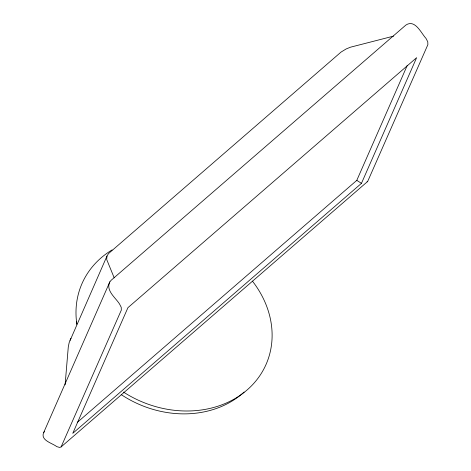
<?xml version="1.0" encoding="UTF-8"?>
<svg xmlns="http://www.w3.org/2000/svg" width="471" height="471" viewBox="0 0 471 471"><rect width="100%" height="100%" fill="white"/><g stroke="black" fill="none" stroke-linecap="round" stroke-linejoin="round"><path stroke-width="0.71" d="M65.104 384.807L68.283 346.962L69.178 342.547L106.976 256.065L108.518 253.581L341.028 52.087L346.138 48.966L350.501 47.188L393.538 36.132M106.976 256.065L106.693 259.462L114.2 277.849M43.709 432.513C40.064 440.45 52.528 443.158 56.761 446.626L59.676 447.45L61.112 446.92L367.663 181.465L427.88 44.651L427.768 41.807L425.99 38.386C421.28 33.453 415.139 18.787 405.837 25.098L111.185 280.245L109.849 281.841L43.709 432.513L44.568 431.524M109.849 281.841C105.498 290.436 115.436 297.578 119.44 303.842L121.218 307.263L121.324 310.106L61.112 446.92M77.232 422.452L356.794 180.364L407.215 65.51M361.463 183.343L416.623 57.686L127.929 307.675L72.769 433.332L361.463 183.343L356.794 180.364M69.985 340.333L70.962 338.331M367.039 181.835L367.663 181.465M252.421 281.11A100.517 84.203 23.7 0 1 246.875 390.159A100.517 84.203 23.7 0 1 123.484 392.072M76.785 323.724A100.517 84.203 23.7 0 1 112.08 249.924M244.078 392.055A97.497 81.677 23.7 0 1 121.206 394.604M76.761 324.437A97.497 81.677 23.7 0 1 76.59 321.575"/></g></svg>
